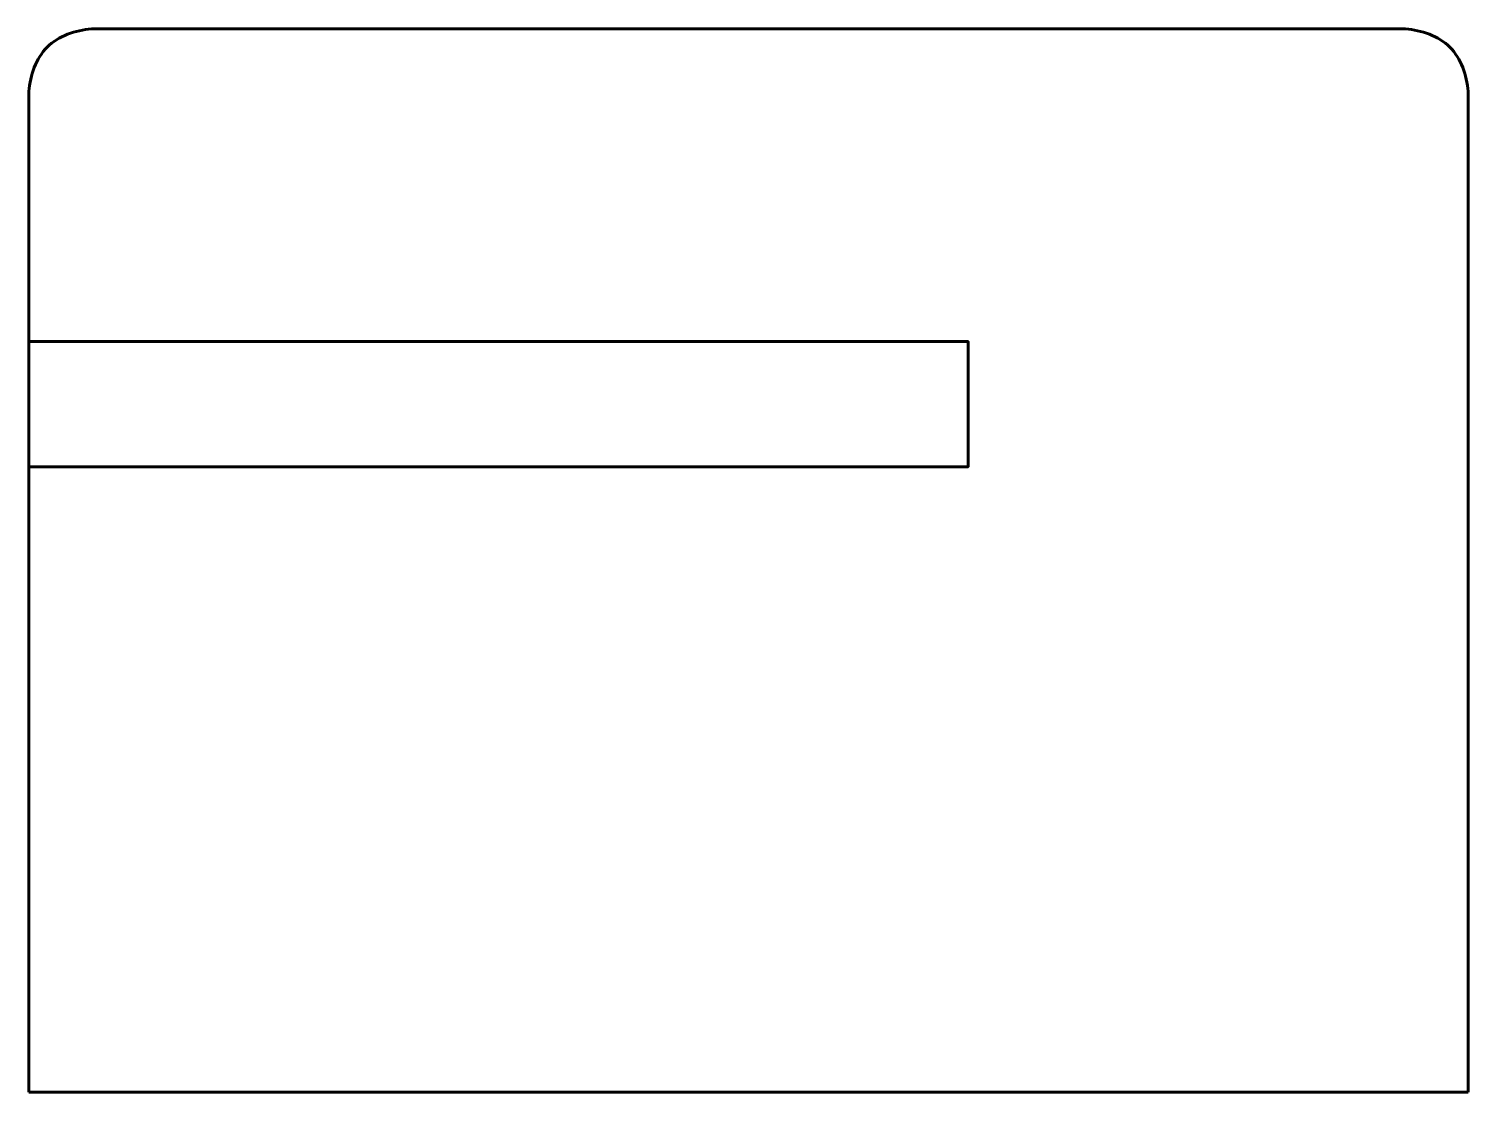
# Model space of a CAD drawing. Header units: millimetres. Extents: x -11.5 to 11.5, y 474.8 to 491.8.
import ezdxf

# ---------------------------------------------------------------- set-up
doc = ezdxf.new("R2010")
doc.units = ezdxf.units.MM
doc.linetypes.add('K5LT_BASIC', pattern=[0])

msp = doc.modelspace()

# ---------------------------------------------------------------- linework, layer by layer
at = {"color": 150, "linetype": 'K5LT_BASIC', "lineweight": 60, "true_color": 0x0080ff}
for p, q in [((10.5, 491.751), (-10.5, 491.751)), ((-11.5, 490.751), (-11.5, 486.751)), ((11.5, 474.751), (11.5, 490.751)), ((-11.5, 486.751), (-11.5, 484.751)), ((-11.5, 484.751), (-11.5, 474.751)), ((-11.5, 474.751), (11.5, 474.751))]:
    msp.add_line(p, q, dxfattribs=at)
msp.add_lwpolyline([(-11.5, 486.751), (3.509, 486.751), (3.509, 484.751), (-11.5, 484.751)], dxfattribs=at)
msp.add_open_spline([(-10.5, 491.751), (-10.754, 491.727), (-11.299, 491.55), (-11.476, 491.005), (-11.5, 490.751)], degree=3, dxfattribs=at)
msp.add_open_spline([(11.5, 490.751), (11.476, 491.005), (11.299, 491.55), (10.754, 491.727), (10.5, 491.751)], degree=3, knots=[0, 0, 0, 0, 0.765367, 1.530733, 1.530733, 1.530733, 1.530733], dxfattribs=at)

doc.saveas('drawing.dxf')
